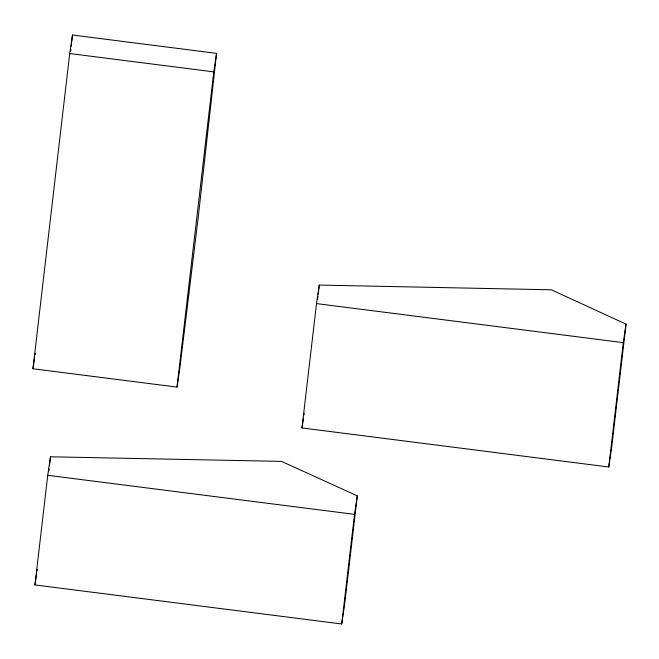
<?xml version="1.0" encoding="UTF-8"?>
<svg xmlns="http://www.w3.org/2000/svg" width="659" height="659" viewBox="0 0 659 659"><rect width="100%" height="100%" fill="white"/><g stroke="black" fill="none" stroke-linecap="round" stroke-linejoin="round"><path stroke-width="0.99" d="M70.661 51.336L70.892 49.293M71.23 46.237L71.46 44.202M71.691 42.16L72.49 35.018L216.556 53.363L198.202 217.528L179.783 368.579L177.016 387.097L32.95 368.752L69.722 53.536L72.49 35.018M34.952 584.928L47.736 475.304L50.504 456.794L281.5 461.382L357.285 495.848L344.492 605.464L341.724 623.982L34.952 584.928L36.55 574.211M48.848 471.004L49.079 468.977M49.433 465.929L50.504 456.794M177.016 387.097L213.788 71.872L216.556 53.363M301.995 427.946L316.501 303.593L319.269 285.075L551.344 289.803L626.05 324.129L611.544 448.491L608.776 467L301.995 427.946L303.453 418.201M317.605 299.351L317.959 296.295M318.198 294.252L319.269 285.075M341.724 623.982L354.517 514.358L357.285 495.848M608.776 467L623.282 342.639L626.05 324.129M32.95 368.752L34.548 358.035M34.985 355.11L35.281 353.166M36.986 571.287L37.275 569.335M303.89 415.277L304.178 413.333M69.722 53.536L213.788 71.872M316.501 303.593L623.282 342.639M47.736 475.304L354.517 514.358"/></g></svg>
